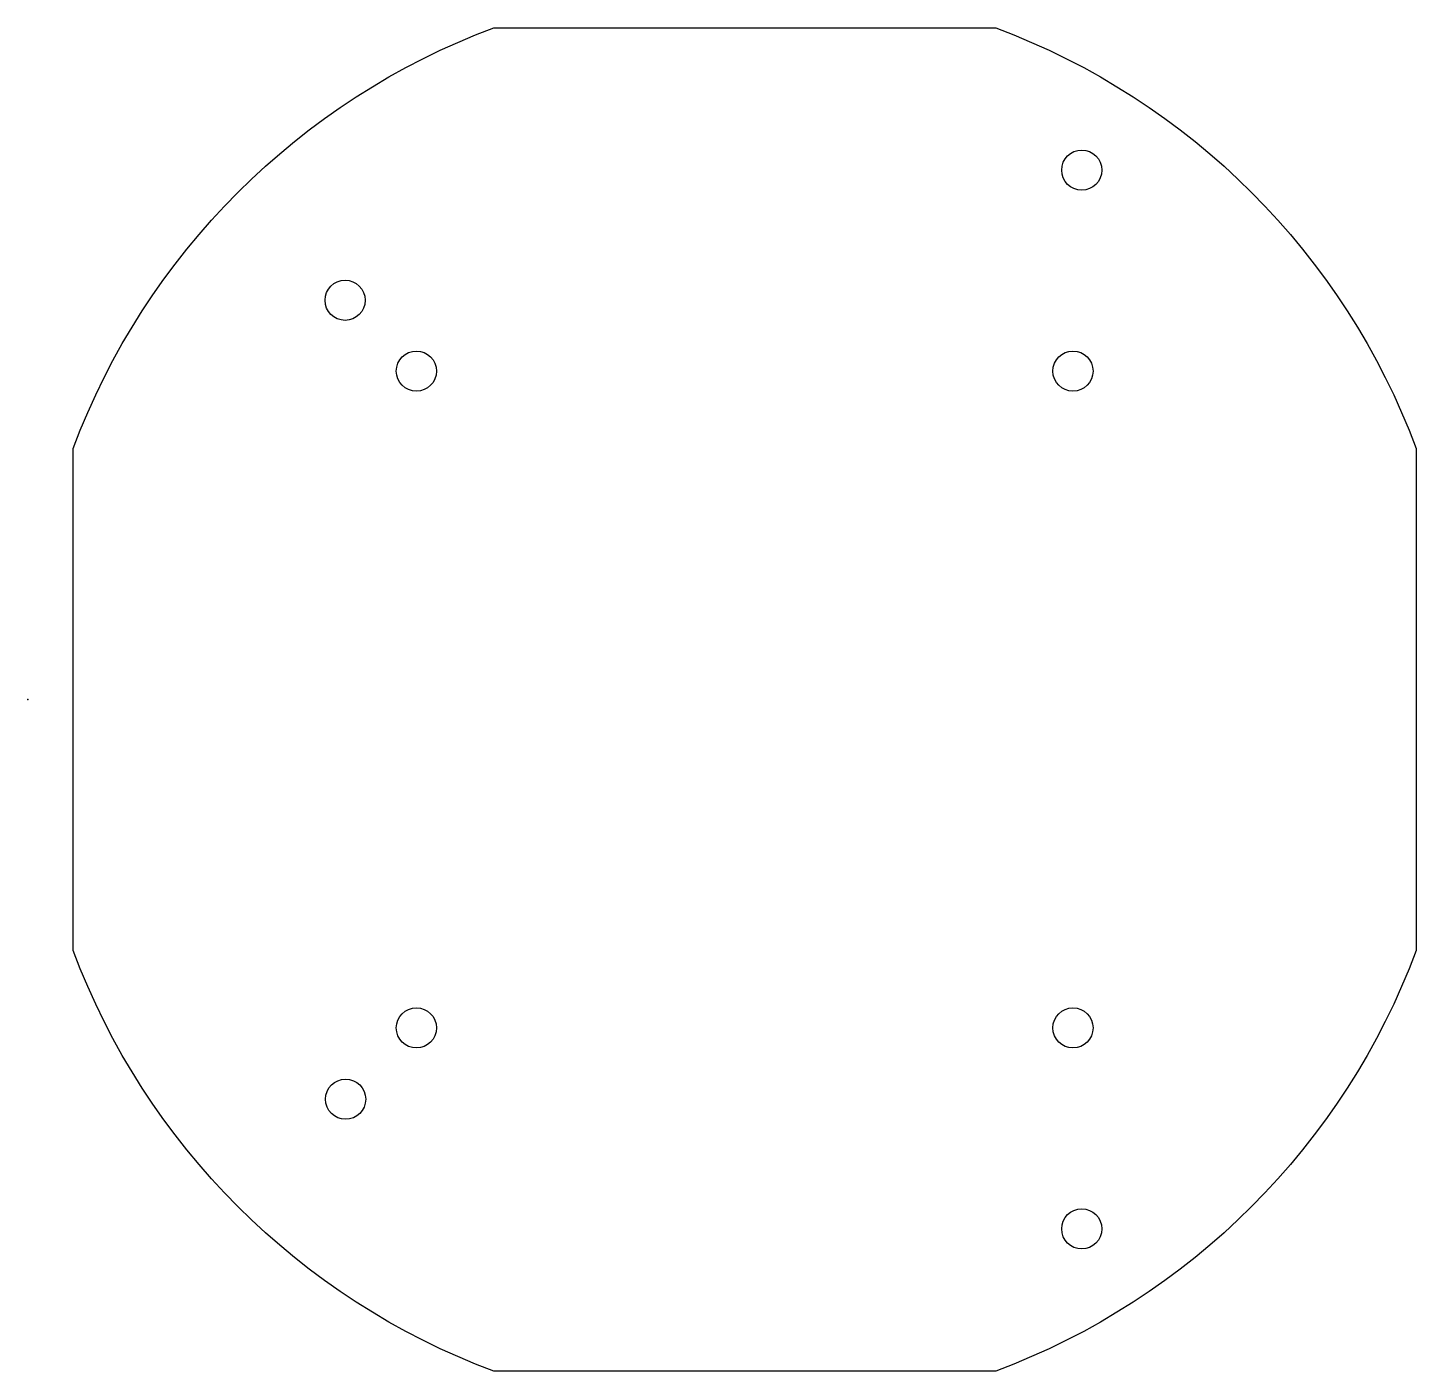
# Model space of a CAD drawing. Header units: millimetres. Extents: x -57 to 54, y -54 to 54.
import ezdxf

# ---------------------------------------------------------------- set-up
doc = ezdxf.new("R2010")
doc.units = ezdxf.units.MM
doc.layers.get('0').update_dxf_attribs({"linetype": 'CONTINUOUS'})

msp = doc.modelspace()

# ---------------------------------------------------------------- linework, layer by layer
msp.add_lwpolyline([(53.51, 20), (53.51, -20, -0.217179), (20, -53.51), (-20, -53.51, -0.217179), (-53.51, -20), (-53.51, 20, -0.217179), (-20, 53.51), (20, 53.51, -0.217179)], format="xyb", close=True)
for centre in [(26.86, 42.17), (-31.84, 31.8), (-26.16, 26.16), (26.16, 26.16), (-26.16, -26.16), (26.16, -26.16), (-31.8, -31.84), (26.86, -42.17)]:
    msp.add_circle(centre, 1.6)
msp.add_point((-57.13, 0))

doc.saveas('drawing.dxf')
